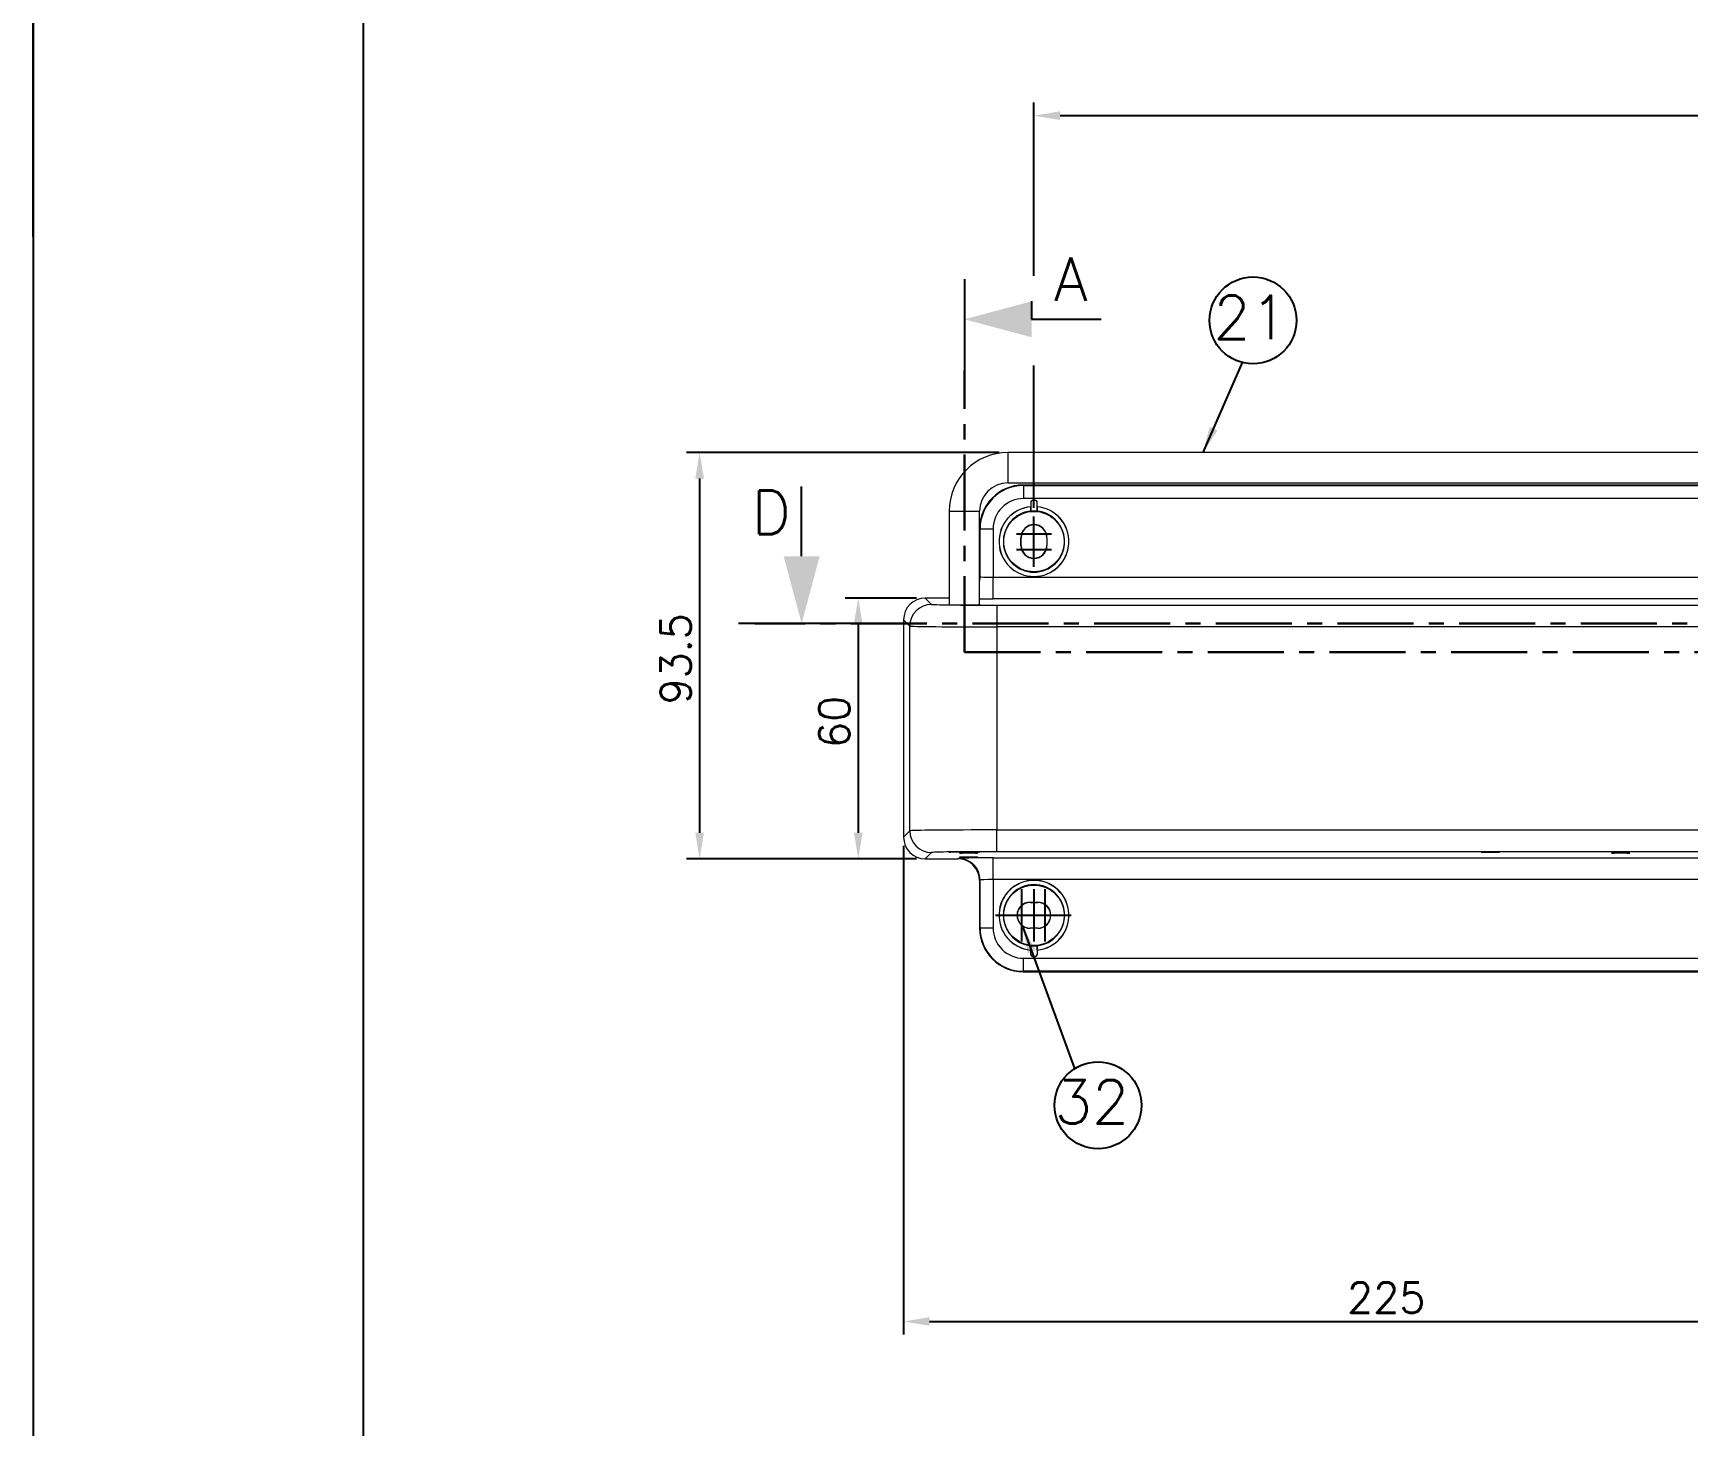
# Model space of a CAD drawing. Extents: x 14808 to 20058, y -13198 to -11680.
# Drawn here: x 18377.5 to 18567.9, y -12962.3 to -12802 of the extents above; entities that cross this region are included whole.
import ezdxf

# ---------------------------------------------------------------- set-up
doc = ezdxf.new("R2010")
doc.units = 0
doc.header["$LTSCALE"] = 7
doc.header["$MEASUREMENT"] = 0
doc.linetypes.add('CENTER', pattern=[2, 1.25, -0.25, 0.25, -0.25])
doc.linetypes.add('PHANTOM', pattern=[2.5, 1.25, -0.25, 0.25, -0.25, 0.25, -0.25])
doc.layers.get('0').update_dxf_attribs({"color": 2, "linetype": 'CONTINUOUS'})
for name, color, linetype in [('CL', 1, 'CENTER'), ('D', 2, 'CONTINUOUS'), ('DWG', 7, 'CONTINUOUS'), ('TXT', 4, 'CONTINUOUS')]:
    doc.layers.add(name, color=color, linetype=linetype)
doc.styles.add('GHS', font='romans', dxfattribs={"bigfont": 'ghs'})
doc.dimstyles.new('STANDARD$7', dxfattribs={"dimtxt": 3.5, "dimasz": 3, "dimexe": 1, "dimexo": 0.0625, "dimgap": 1, "dimtad": 1, "dimdec": 4, "dimzin": 0, "dimdsep": 46, "dimtxsty": 'GHS', "dimcen": 1, "dimclrt": 2, "dimadec": 0, "dimazin": 0, "dimtfac": 1, "dimtdec": 4, "dimtofl": 0, "dimtmove": 0, "dimatfit": 3, "dimfxl": 1, "dimtolj": 1, "dimtzin": 0, "dimarcsym": 0})

# ---------------------------------------------------------------- blocks, each defined once
blk = doc.blocks.new('BORDER')
blk.add_line((0, 1), (0, 0))
blk = doc.blocks.new('A$C28CA061E')
at = {"color": 7, "linetype": 'Continuous', "lineweight": 15}
for p, q in [((67.014, 32.356), (6, 32.356)), ((6, 30.606), (64.389, 30.606)), ((6.875, 30.481), (6.901, 30.454)), ((48.716, 30.481), (6.875, 30.481)), ((6.901, 30.454), (48.724, 30.454)), ((6.901, 30.454), (6.901, 29.704)), ((48.724, 29.704), (6.901, 29.704)), ((7.563, 29.606), (7.437, 29.606)), ((7.437, 29.606), (7.446, 29.597)), ((7.554, 29.597), (7.446, 29.597)), ((7.554, 29.597), (7.563, 29.606)), ((2.625, 28.981), (2.625, 23.592)), ((4.375, 23.592), (4.375, 28.981)), ((7.313, 29.481), (7.313, 29.234)), ((7.321, 29.472), (7.313, 29.481)), ((7.318, 28.984), (7.318, 29.231)), ((7.318, 28.984), (7.321, 28.981)), ((7.321, 29.472), (7.321, 28.981)), ((7.688, 29.481), (7.679, 29.472)), ((7.679, 28.981), (7.679, 29.472)), ((7.679, 28.981), (7.682, 28.984)), ((7.682, 29.231), (7.682, 28.984)), ((7.688, 29.234), (7.688, 29.481)), ((4.401, 27.955), (4.375, 27.981)), ((4.375, 27.981), (4.375, 25.231)), ((4.401, 27.955), (5.151, 27.955)), ((4.401, 25.204), (4.401, 27.955)), ((5.151, 27.955), (5.151, 25.178)), ((6.767, 27.456), (6.75, 27.456)), ((6.75, 27.006), (6.75, 27.456)), ((6.767, 27.006), (6.75, 27.006)), ((6.767, 27.006), (6.767, 27.456)), ((8.233, 27.456), (8.233, 27.006)), ((8.233, 27.456), (8.25, 27.456)), ((8.233, 27.006), (8.25, 27.006)), ((8.25, 27.456), (8.25, 27.006)), ((4.375, 25.231), (4.401, 25.204)), ((5.151, 23.929), (5.151, 25.178)), ((5.151, 25.178), (49.981, 25.178)), ((1.25, 23.981), (1.611, 23.62)), ((2.625, 23.981), (1.25, 23.981)), ((49.981, 23.929), (5.151, 23.929)), ((5.36, 23.571), (50.09, 23.571)), ((5.36, 23.571), (5.36, 22.322)), ((0.361, 22.37), (0, 22.731)), ((0, 22.731), (0, 10.231)), ((0.361, 10.591), (0.361, 22.37)), ((50.09, 22.322), (5.36, 22.322)), ((5.36, 22.322), (5.36, 10.64)), ((0, 10.231), (0.361, 10.591)), ((5.36, 9.39), (5.36, 10.64)), ((1.611, 9.342), (1.25, 8.981)), ((1.25, 8.981), (3.125, 8.981)), ((3.125, 8.981), (3.151, 9.007)), ((5.151, 7.783), (5.151, 9.033)), ((4.401, 7.757), (4.375, 7.731)), ((4.375, 7.731), (4.375, 4.981)), ((4.401, 5.007), (4.401, 7.757)), ((5.151, 7.783), (5.151, 5.007)), ((7.275, 6.463), (7.275, 6.481)), ((7.275, 6.481), (7.725, 6.481)), ((7.275, 6.463), (7.725, 6.463)), ((7.725, 6.463), (7.725, 6.481)), ((4.375, 4.981), (4.401, 5.007)), ((4.401, 5.007), (5.151, 5.007)), ((7.275, 4.998), (7.275, 4.981)), ((7.725, 4.998), (7.275, 4.998)), ((7.725, 4.981), (7.275, 4.981)), ((7.725, 4.998), (7.725, 4.981)), ((7.318, 3.978), (7.321, 3.98)), ((7.318, 3.978), (7.318, 3.731)), ((7.321, 3.489), (7.321, 3.98)), ((7.679, 3.98), (7.682, 3.978)), ((7.679, 3.98), (7.679, 3.489)), ((7.682, 3.731), (7.682, 3.978)), ((6.901, 2.507), (6.901, 3.257)), ((7.313, 3.481), (7.313, 3.727)), ((7.313, 3.481), (7.321, 3.489)), ((7.446, 3.364), (7.437, 3.356)), ((7.563, 3.356), (7.437, 3.356)), ((7.554, 3.364), (7.446, 3.364)), ((7.563, 3.356), (7.554, 3.364)), ((7.679, 3.489), (7.688, 3.481)), ((7.688, 3.727), (7.688, 3.481)), ((6.901, 2.507), (6.875, 2.481)), ((6.875, 2.481), (53.075, 2.481))]:
    blk.add_line(p, q, dxfattribs=at)
at = {"color": 8, "linetype": 'Continuous', "lineweight": 15}
for p, q in [((6, 32.356), (6, 31.481)), ((6, 31.481), (6, 30.606)), ((2.625, 28.981), (3.5, 28.981)), ((3.5, 28.981), (4.375, 28.981)), ((5.36, 10.64), (71.99, 10.64)), ((5.151, 9.033), (53, 9.033)), ((72.033, 9.39), (5.36, 9.39)), ((53, 7.783), (5.151, 7.783)), ((6.901, 3.257), (53.075, 3.257)), ((53.075, 2.507), (6.901, 2.507))]:
    blk.add_line(p, q, dxfattribs=at)
at = {"color": 8, "linetype": 'Continuous', "lineweight": 15, "flags": 128}
blk.add_lwpolyline([(4.375, 24.949), (4.377, 24.96), (4.401, 25.204)], dxfattribs=at)
at = {"color": 7, "linetype": 'Continuous', "lineweight": 15}
for centre in [(7.5, 27.231), (7.5, 5.731)]:
    blk.add_circle(centre, 1.738, dxfattribs=at)
for centre, radius, start, end in [((6, 28.981), 3.375, 90, 180), ((6, 28.981), 1.625, 90, 180), ((7.5, 27.231), 2.013, 95.34587, 84.65413), ((7.5, 27.231), 2.008, 95.19469, 84.80531), ((7.5, 27.231), 1.763, 95.92142, 84.07858), ((7.5, 27.231), 1.759, 84.16827, 95.83173), ((7.5, 27.456), 0.75, 0, 180), ((7.5, 27.456), 0.733, 0, 180), ((7.5, 27.006), 0.75, 180, 0), ((7.5, 27.006), 0.733, 180, 0), ((1.611, 22.37), 1.25, 90.0115, 179.9885), ((1.611, 10.592), 1.25, 180.0115, 269.9885), ((3.151, 7.757), 1.25, 0.0115, 89.9885), ((7.5, 5.731), 2.013, 275.34587, 264.65413), ((7.5, 5.731), 2.008, 275.19469, 264.80531), ((7.5, 5.731), 1.763, 275.92142, 264.07858), ((7.275, 5.731), 0.75, 90, 270), ((7.275, 5.731), 0.733, 90, 270), ((7.725, 5.731), 0.75, 270, 90), ((7.725, 5.731), 0.733, 270, 90), ((7.5, 5.731), 1.759, 264.16827, 275.83173)]:
    blk.add_arc(centre, radius, start, end, dxfattribs=at)
for centre, major_axis, ratio, start_param, end_param in [((6.875, 27.981), (-1.768, 1.768), 0.999829, 5.497873, 7.068498), ((6.901, 27.954), (1.768, -1.768), 0.999931, 2.35628, 3.926905), ((6.901, 27.954), (-1.238, 1.238), 0.999829, 5.497873, 7.068498), ((7.438, 29.481), (-0.0884, 0.0884), 0.999695, 5.497939, 7.068431), ((7.446, 29.472), (-0.0884, 0.0884), 0.999695, 5.497939, 7.068431), ((7.554, 29.472), (0.0884, 0.0884), 0.999695, 5.497939, 7.068431), ((7.562, 29.481), (0.0884, 0.0884), 0.999695, 5.497939, 7.068431), ((4.292, 27.231), (4.278, 0), 0.661476, 0.784892, 0.786766), ((10.708, 27.231), (4.278, 0), 0.661476, 2.354826, 2.356701), ((5.151, 25.205), (0.75, 0), 0.034909, 3.154683, 4.712389), ((1.25, 22.731), (-0.884, 0.884), 0.999829, 5.497873, 7.068498), ((5.36, 23.621), (3.75, 0), 0.013091, 3.154683, 4.712389), ((3.5, 23.595), (0.9, 0), 0.013091, 2.905341, 4.712389), ((3.5, 23.595), (0.9, 0), 0.013091, 4.712389, 6.519437), ((5.36, 22.371), (5, 0), 0.009818, 3.154683, 4.712389), ((5.36, 10.591), (5, 0), 0.009818, 1.570796, 3.128503), ((1.25, 10.231), (-0.884, -0.884), 0.999829, 5.497873, 7.068498), ((5.36, 9.341), (3.75, 0), 0.013091, 1.570796, 3.128503), ((3.125, 7.731), (0.884, 0.884), 0.999829, 5.497873, 7.068498), ((5.151, 9.007), (2, 0), 0.013091, 1.570796, 3.128503), ((5.151, 7.757), (0.75, 0), 0.034909, 1.570796, 3.128503), ((6.875, 4.981), (-1.768, -1.768), 0.999829, 5.497873, 7.068498), ((6.901, 5.007), (1.768, 1.768), 0.999931, 2.35628, 3.926905), ((6.901, 5.007), (-1.238, -1.238), 0.999829, 5.497873, 7.068498), ((4.292, 5.731), (4.278, 0), 0.661476, 5.496419, 5.498294), ((7.438, 3.481), (-0.0884, -0.0884), 0.999695, 5.497939, 7.068431), ((7.446, 3.489), (-0.0884, -0.0884), 0.999695, 5.497939, 7.068431), ((7.554, 3.489), (0.0884, -0.0884), 0.999695, 5.497939, 7.068431), ((7.562, 3.481), (0.0884, -0.0884), 0.999695, 5.497939, 7.068431), ((10.708, 5.731), (4.278, 0), 0.661476, 3.926484, 3.928359)]:
    blk.add_ellipse(centre, major_axis=major_axis, ratio=ratio, start_param=start_param, end_param=end_param, dxfattribs=at)
at = {"color": 8, "linetype": 'Continuous', "lineweight": 15}
blk.add_ellipse((5.151, 23.955), major_axis=(2, 0), ratio=0.013091, start_param=4.313795, end_param=4.712389, dxfattribs=at)
at = {"color": 7, "linetype": 'Continuous', "lineweight": 15}
for centre, major_axis in [((3.5, 9.367), (0.875, 0)), ((3.75, 9.308), (0.525, 0)), ((3.75, 9.079), (0.525, 0)), ((33.75, 9.357), (0.525, 0)), ((41.25, 9.308), (0.525, 0))]:
    blk.add_ellipse(centre, major_axis=major_axis, ratio=0.013091, dxfattribs=at)

msp = doc.modelspace()

# ---------------------------------------------------------------- linework, layer by layer
msp.add_line((18377.5, -12825.43), (18377.5, -12528.43))
at = {"color": 2, "linetype": 'Continuous', "lineweight": 15}
msp.add_line((18377.5, -13122.52), (18377.5, -12528.52), dxfattribs=at)
msp.add_line((18377.5, -13122.52), (18377.5, -12528.52), dxfattribs=at)
at = {"color": 1, "linetype": 'CENTER', "lineweight": 30}
for p, q in [((18484.66, -12873.25), (18484.66, -12840.81)), ((18718.33, -12869.93), (18460.53, -12869.93)), ((18484.66, -12873.25), (18590.16, -12873.25))]:
    msp.add_line(p, q, dxfattribs=at)
for centre in [(18517.86, -12835.06), (18500.03, -12925.37)]:
    msp.add_circle(centre, 5)
at = {"layer": 'CL', "linetype": 'CENTER'}
for p, q in [((18492.66, -12861.62), (18492.66, -12857.62)), ((18490.66, -12859.62), (18494.66, -12859.62)), ((18492.66, -12863.42), (18492.66, -12859.42)), ((18490.66, -12861.42), (18494.66, -12861.42))]:
    msp.add_line(p, q, dxfattribs=at)
at = {"layer": 'CL'}
for p, q in [((18491.25, -12906.51), (18491.25, -12900.51)), ((18492.69, -12906.51), (18492.69, -12900.51)), ((18493.95, -12906.51), (18493.95, -12900.51)), ((18488.25, -12903.51), (18494.25, -12903.51)), ((18490.95, -12903.51), (18496.95, -12903.51))]:
    msp.add_line(p, q, dxfattribs=at)
at = {"layer": 'D'}
for p, q in [((18377.5, -12825.43), (18377.5, -12528.43)), ((18492.66, -12829.93), (18492.66, -12810)), ((18495.66, -12811.5), (18684.66, -12811.5)), ((18492.66, -12856.62), (18492.66, -12840.25)), ((18488.66, -12850.26), (18452.69, -12850.26)), ((18454.19, -12853.26), (18454.19, -12894.01)), ((18479.16, -12867.01), (18470.94, -12867.01)), ((18472.44, -12870.01), (18472.44, -12894.01)), ((18477.66, -12895.51), (18477.66, -12951.75)), ((18479.16, -12897.01), (18452.69, -12897.01)), ((18479.16, -12897.01), (18470.94, -12897.01)), ((18480.66, -12950.25), (18587.16, -12950.25))]:
    msp.add_line(p, q, dxfattribs=at)
for points in [[(18495.66, -12811), (18495.66, -12812), (18492.66, -12811.5)], [(18453.69, -12853.26), (18454.69, -12853.26), (18454.19, -12850.26)], [(18471.94, -12870.01), (18472.94, -12870.01), (18472.44, -12867.01)], [(18453.69, -12894.01), (18454.69, -12894.01), (18454.19, -12897.01)], [(18471.94, -12894.01), (18472.94, -12894.01), (18472.44, -12897.01)], [(18480.66, -12949.75), (18480.66, -12950.75), (18477.66, -12950.25)]]:
    msp.add_solid(points, dxfattribs=at)
at = {"layer": 'DWG'}
for p, q in [((18492.39, -12832.86), (18492.39, -12834.93)), ((18492.39, -12834.93), (18500.41, -12834.93)), ((18465.93, -12862.2), (18465.93, -12854.18))]:
    msp.add_line(p, q, dxfattribs=at)
at = {"layer": 'DWG', "linetype": 'PHANTOM'}
for points in [[(18484.66, -12834.93), (18492.39, -12832.86), (18492.39, -12837)], [(18465.93, -12869.93), (18468, -12862.2), (18463.86, -12862.2)]]:
    msp.add_solid(points, dxfattribs=at)
at = {"layer": 'TXT'}
msp.add_line((18415.5, -13108.43), (18415.5, -12554.43), dxfattribs=at)
at = {"layer": 'TXT', "color": 4}
for points in [[(18484.66, -12830.33), (18484.66, -12840.81)], [(18473.19, -12869.93), (18458.67, -12869.93)]]:
    msp.add_lwpolyline(points, dxfattribs=at)

# ---------------------------------------------------------------- block references
for name, p, xscale, yscale, zscale in [('BORDER', (18377.5, -13122.43), 840, 594, 840), ('A$C28CA061E', (18477.66, -12914.97), 2, 2, 2)]:
    msp.add_blockref(name, p, dxfattribs=dict(xscale=xscale, yscale=yscale, zscale=zscale))

# ---------------------------------------------------------------- texts
at = {"layer": 'D', "char_height": 3.5, "attachment_point": 5, "rotation": 90, "style": 'GHS'}
for s, insert in [('\\A1;93.5', (18451.44, -12874)), ('\\A1;60', (18469.69, -12881.25))]:
    msp.add_mtext(s, dxfattribs=dict(at, insert=insert))
at = {"layer": 'D', "insert": (18533.19, -12947.5), "char_height": 3.5, "attachment_point": 5, "style": 'GHS'}
msp.add_mtext('\\A1;225', dxfattribs=at)
at = {"layer": 'DWG', "color": 7, "linetype": 'Continuous', "style": 'GHS'}
for s, p in [('A', (18494.98, -12832.82)), ('D', (18460.18, -12859.64))]:
    msp.add_text(s, height=5, dxfattribs=at).set_placement(p)
at = {"layer": 'DWG', "style": 'GHS'}
for s, p in [('21', (18513.29, -12837.21)), ('32', (18495.05, -12927.47))]:
    msp.add_text(s, height=5, dxfattribs=at).set_placement(p)

# ---------------------------------------------------------------- leaders
for points in [[(18512.12, -12850.26), (18516.64, -12839.91)], [(18491.38, -12904.89), (18497.33, -12921.15)]]:
    msp.add_leader(points, dimstyle='STANDARD$7', override={"dimtxt": 3, "dimexo": 0.3, "dimgap": 2, "dimtad": 0, "dimdec": 1, "dimzin": 8, "dimcen": 0, "dimclrd": 2, "dimclre": 2, "dimazin": 2, "dimtp": 0.1, "dimtfac": 0.5, "dimtdec": 1, "dimfxl": 2.5, "dimarcsym": 1})

doc.saveas('drawing.dxf')
